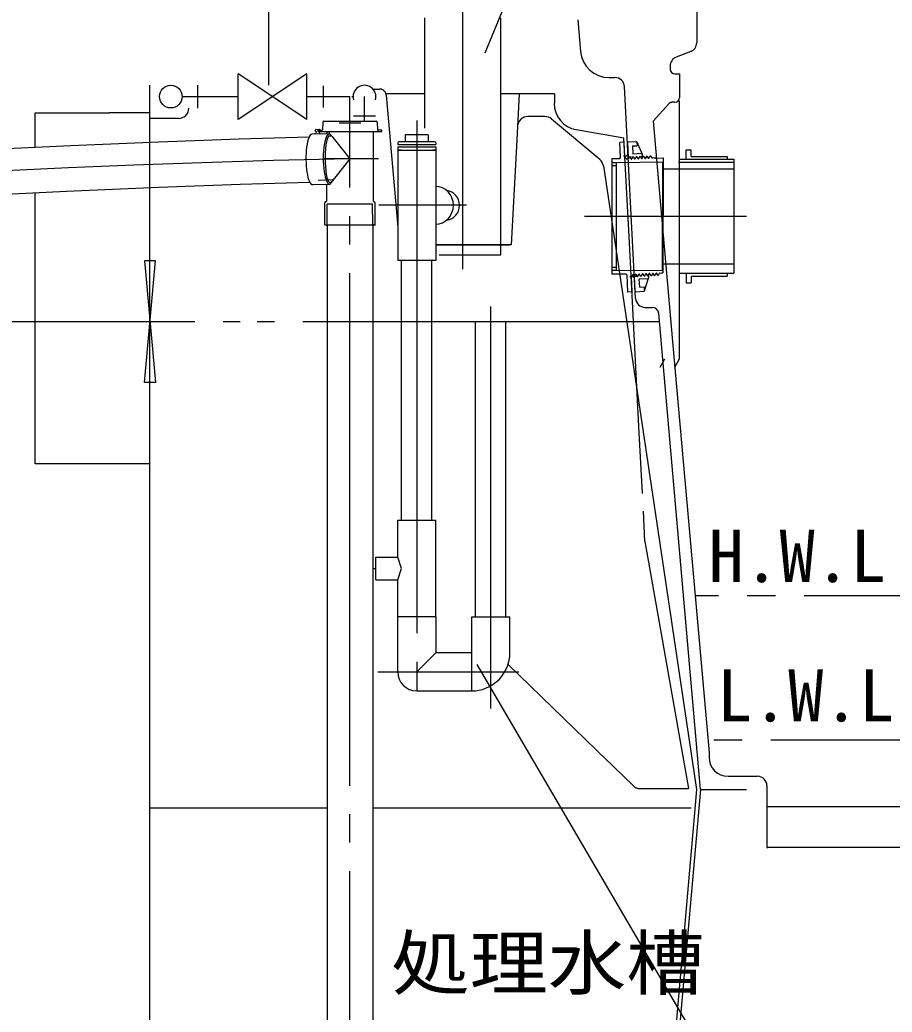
# Model space of a CAD drawing. Units: millimetres, scale not verified. Extents: x -8093 to 8093, y -5792 to 5792.
# Drawn here: x -5428 to -4509, y -2634 to -1588 of the extents above; entities that cross this region are included whole.
import ezdxf
from ezdxf.enums import TextEntityAlignment as Align

# ---------------------------------------------------------------- set-up
doc = ezdxf.new("R2010")
doc.units = ezdxf.units.MM
doc.header["$LTSCALE"] = 30
for name, pattern in [('CHAIN1', [8, 5, -1, 1, -1]), ('LONG_CHAIN', [21, 18, -1, 1, -1]), ('LONG_DASHED2', [13, 12, -1]), ('LONG_DOUBLE_CHAIN', [21.8, 18, -1, 0.6, -0.6, 0.6, -1])]:
    doc.linetypes.add(name, pattern=pattern)
doc.layers.add('0-1_00クル-フ-0躯体', color=3, linetype='Continuous', lineweight=25)
doc.styles.add('ＭＳ ゴシック', font='')
doc.styles.get('ＭＳ ゴシック').set_extended_font_data('MS Gothic')

msp = doc.modelspace()

# ---------------------------------------------------------------- linework, layer by layer
at = {"layer": '0-1_00クル-フ-0躯体', "color": 4}
for p, q in [((-4937.51, -1623.13), (-4754.56, -1176.96)), ((-4946.35, -2267.39), (-4644.96, -2782.18))]:
    msp.add_line(p, q, dxfattribs=at)
at = {"layer": '0-1_00クル-フ-0躯体', "linetype": 'LONG_CHAIN'}
for p, q in [((-5165.75, -1249.23), (-5165.75, -1657.23)), ((-4961.35, -1562.84), (-4961.35, -1850.96)), ((-5079.99, -3025.11), (-5079.99, -1695.13)), ((-5009.68, -1694.54), (-5009.68, -1721.23)), ((-5009.68, -1694.54), (-5009.68, -2313.92)), ((-5049.99, -1734.63), (-5107.36, -1734.63)), ((-4832.76, -1795.23), (-4662.16, -1795.23)), ((-4931.68, -2313.92), (-4931.68, -1890.18)), ((-5050.58, -2275.23), (-4902.17, -2275.23))]:
    msp.add_line(p, q, dxfattribs=at)
at = {"layer": '0-1_00クル-フ-0躯体'}
for p, q in [((-5001.35, -1586.23), (-5001.35, -1666.23)), ((-4921.35, -1586.23), (-4921.35, -1666.23)), ((-4839.95, -1588.36), (-4837.02, -1621.85)), ((-4721.01, -1621.72), (-4736.32, -1627.74)), ((-4742.66, -1637.05), (-4742.66, -1640.23)), ((-5197.97, -1693.22), (-5197.97, -1645.25)), ((-5125.51, -1645.25), (-5197.97, -1693.22)), ((-5125.51, -1693.22), (-5197.97, -1645.25)), ((-5125.51, -1693.22), (-5125.51, -1645.25)), ((-4807.13, -1649.23), (-4800.75, -1649.23)), ((-5290.75, -3091.24), (-5290.75, -1657.23)), ((-5240.76, -1657.24), (-5240.76, -1681.23)), ((-5240.76, -1657.59), (-5240.76, -1680.88)), ((-5107.98, -1680.73), (-5107.98, -1657.74)), ((-4779.07, -1881.76), (-4790.76, -1658.71)), ((-5256.75, -1669.23), (-5197.97, -1669.23)), ((-5161.74, -1669.23), (-5161.74, -1669.23)), ((-5161.74, -1669.23), (-5161.74, -1669.23)), ((-5125.51, -1669.23), (-5079.99, -1669.23)), ((-5079.99, -1695.13), (-5079.99, -1669.23)), ((-5077.9, -1669.23), (-5076.67, -1669.23)), ((-5064.68, -1695.13), (-5064.68, -1669.23)), ((-5001.35, -1666.23), (-5042.12, -1666.23)), ((-5041.85, -1667.62), (-5029.68, -1806.75)), ((-4864.67, -1666.23), (-4921.35, -1666.23)), ((-4921.35, -1666.23), (-4921.35, -1825.23)), ((-4901.72, -1666.23), (-4904.6, -1721.27)), ((-4864.67, -1666.23), (-4864.67, -1676.23)), ((-4732.66, -1945.34), (-4732.66, -1673.55)), ((-5411.59, -1686.23), (-5333.79, -1686.23)), ((-5411.59, -1722.81), (-5411.59, -1686.23)), ((-5290.75, -1686.23), (-5333.79, -1686.23)), ((-5260.75, -1692.23), (-5290.75, -1692.23)), ((-5076.17, -1689.34), (-5053.19, -1689.34)), ((-4874.66, -1690.23), (-4892.53, -1690.23)), ((-4816.75, -1735.47), (-4867.59, -1692.81)), ((-5108.55, -1696.08), (-5108.97, -1704.16)), ((-5107.55, -1695.13), (-5052.44, -1695.13)), ((-5068.5, -1697.22), (-5091.49, -1697.22)), ((-5051.44, -1696.08), (-5051.02, -1704.16)), ((-4841.53, -1703.81), (-4791.42, -1712.64)), ((-5101.94, -1708.42), (-5119.92, -1708.79)), ((-5116.62, -1708.22), (-5116.61, -1708.72)), ((-5113.5, -1704.63), (-5109.47, -1704.63)), ((-5113.5, -1706.13), (-5113.5, -1704.63)), ((-5113.5, -1706.13), (-5046.49, -1706.13)), ((-5111.12, -1708.11), (-5111.11, -1708.61)), ((-5101.94, -1706.13), (-5101.94, -1708.8)), ((-5098.98, -1710.79), (-5101.6, -1710.85)), ((-5055.49, -1706.13), (-5055.49, -1779.13)), ((-5046.49, -1704.63), (-5050.52, -1704.63)), ((-5046.49, -1706.13), (-5046.49, -1704.63)), ((-5021.68, -1709.45), (-5021.68, -1716.88)), ((-4997.68, -1709.45), (-5021.68, -1709.45)), ((-4997.68, -1709.45), (-4997.68, -1716.88)), ((-5029.68, -1718.02), (-5029.68, -1719.73)), ((-5029.68, -1719.73), (-4989.68, -1719.73)), ((-5029.68, -1722.23), (-4989.68, -1722.23)), ((-5029.68, -1722.23), (-5029.68, -1725.43)), ((-4990.82, -1716.88), (-5028.54, -1716.88)), ((-4989.68, -1718.02), (-4989.68, -1719.73)), ((-4989.68, -1722.23), (-4989.68, -1725.43)), ((-4904.6, -1721.27), (-4910.05, -1825.23)), ((-4791.15, -1717.16), (-4795.64, -1717.39)), ((-4790.32, -1733.11), (-4791.15, -1717.16)), ((-4787.63, -1717.48), (-4786.83, -1732.93)), ((-4787.15, -1716.96), (-4778.67, -1716.52)), ((-4782.43, -1721.22), (-4777.43, -1720.96)), ((-4782.43, -1721.22), (-4781.99, -1729.71)), ((-4777.79, -1716.94), (-4772.09, -1729.73)), ((-4777.62, -1717.32), (-4777.43, -1720.96)), ((-5029.68, -1725.43), (-5026.18, -1725.43)), ((-5029.68, -1725.73), (-4989.68, -1725.73)), ((-5029.68, -1725.73), (-5029.68, -1841.73)), ((-5026.18, -1725.73), (-5026.18, -1725.43)), ((-4993.18, -1725.43), (-4989.68, -1725.43)), ((-4993.18, -1725.73), (-4993.18, -1725.43)), ((-4989.68, -1725.73), (-4989.68, -1841.73)), ((-4804.09, -1734.54), (-4804.18, -1855.95)), ((-4804.09, -1734.54), (-4795.76, -1734.55)), ((-4791.94, -1731.73), (-4788.98, -1731.63)), ((-4787.89, -1735.31), (-4790.32, -1733.11)), ((-4783.63, -1732.77), (-4786.83, -1732.93)), ((-4785.76, -1733.17), (-4786.59, -1735)), ((-4784.87, -1733.13), (-4783.86, -1734.86)), ((-4782.14, -1732.99), (-4782.97, -1734.81)), ((-4773, -1729.24), (-4781.99, -1729.71)), ((-4781.25, -1732.94), (-4780.23, -1734.67)), ((-4778.51, -1732.8), (-4779.35, -1734.63)), ((-4777.63, -1732.75), (-4776.61, -1734.48)), ((-4774.89, -1732.61), (-4775.72, -1734.44)), ((-4774, -1732.57), (-4772.98, -1734.3)), ((-4771.85, -1732.19), (-4772.78, -1732.23)), ((-4771.26, -1732.42), (-4772.1, -1734.25)), ((-4771.95, -1730.19), (-4771.79, -1733.38)), ((-4770.38, -1732.38), (-4769.36, -1734.11)), ((-4767.64, -1732.24), (-4768.47, -1734.06)), ((-4766.75, -1732.19), (-4765.74, -1733.92)), ((-4764.02, -1732.05), (-4764.85, -1733.88)), ((-4763.13, -1732), (-4762.11, -1733.74)), ((-4758.03, -1733.79), (-4761.59, -1733.98)), ((-4759.84, -1733.89), (-4758.03, -1733.79)), ((-4758.03, -1733.79), (-4758.02, -1733.99)), ((-4758.02, -1733.99), (-4750.08, -1733.58)), ((-4758.02, -1733.99), (-4756.42, -1733.91)), ((-4750.09, -1733.58), (-4750.18, -1854.71)), ((-4725.66, -1735.23), (-4725.66, -1725.23)), ((-4725.66, -1725.23), (-4720.66, -1725.23)), ((-4720.66, -1732.23), (-4720.66, -1725.23)), ((-4720.66, -1732.23), (-4682.66, -1732.23)), ((-4682.66, -1732.23), (-4682.66, -1735.23)), ((-4812.94, -1742.27), (-4714.76, -2399.23)), ((-4804.1, -1738.47), (-4799.6, -1738.47)), ((-4804.1, -1741.74), (-4799.6, -1741.75)), ((-4799.6, -1738.47), (-4799.68, -1852.02)), ((-4799.6, -1738.47), (-4750.09, -1738.01)), ((-4750.79, -1738.01), (-4750.88, -1852.55)), ((-4750.1, -1745.23), (-4675.66, -1745.23)), ((-4733.71, -1738.23), (-4732.66, -1738.23)), ((-4732.66, -1735.23), (-4675.66, -1735.23)), ((-4732.66, -1738.23), (-4675.66, -1738.23)), ((-4675.66, -1735.23), (-4675.66, -1855.23)), ((-5101.71, -1761.73), (-5119.48, -1762.09)), ((-5104.49, -1779.13), (-5104.49, -1762.81)), ((-5100.08, -1759.7), (-5101.6, -1759.73)), ((-5411.59, -2056.23), (-5411.59, -1770.81)), ((-5106.64, -1804.33), (-5106.64, -1781.13)), ((-5105.49, -1780.13), (-5105.64, -1780.13)), ((-5054.34, -1780.13), (-5054.49, -1780.13)), ((-5053.34, -1804.33), (-5053.34, -1781.13)), ((-5053.64, -1804.63), (-5106.34, -1804.63)), ((-5103.99, -1804.63), (-5103.99, -3010.37)), ((-5055.99, -1804.63), (-5055.99, -3010.37)), ((-4910.05, -1825.23), (-4989.68, -1825.23)), ((-4989.68, -1825.23), (-4911.95, -1825.23)), ((-5296.43, -1970.23), (-5285.06, -1842.23)), ((-4989.68, -1841.73), (-5029.68, -1841.73)), ((-5025.68, -2115.23), (-5025.68, -1841.73)), ((-4993.68, -2115.23), (-4993.68, -1841.73)), ((-4804.18, -1848.75), (-4799.68, -1848.75)), ((-4750.17, -1845.23), (-4675.66, -1845.23)), ((-4804.18, -1852.02), (-4799.68, -1852.02)), ((-4804.18, -1855.95), (-4789.49, -1855.96)), ((-4799.68, -1852.02), (-4750.88, -1852.55)), ((-4789.49, -1855.96), (-4788.43, -1856.9)), ((-4788.43, -1856.9), (-4787.49, -1875.18)), ((-4785.29, -1858.73), (-4782.1, -1858.84)), ((-4781.62, -1856.56), (-4783.82, -1859)), ((-4783.81, -1859.15), (-4783, -1874.95)), ((-4781.62, -1856.56), (-4778.93, -1856.42)), ((-4777.13, -1858.65), (-4780.33, -1858.82)), ((-4779.53, -1874.27), (-4780.33, -1858.82)), ((-4780.2, -1858.54), (-4779.36, -1856.72)), ((-4777.47, -1858.38), (-4778.48, -1856.67)), ((-4776.59, -1858.33), (-4775.75, -1856.5)), ((-4773.85, -1858.19), (-4774.87, -1856.46)), ((-4772.96, -1858.14), (-4772.13, -1856.32)), ((-4770.23, -1858), (-4771.24, -1856.27)), ((-4769.69, -1873.79), (-4765.33, -1860.49)), ((-4769.34, -1857.95), (-4768.51, -1856.13)), ((-4766.6, -1857.81), (-4767.62, -1856.08)), ((-4765.35, -1858.02), (-4766.27, -1858.07)), ((-4765.72, -1857.77), (-4764.88, -1855.94)), ((-4765.24, -1860.02), (-4765.41, -1856.82)), ((-4762.98, -1857.63), (-4764, -1855.9)), ((-4762.09, -1857.58), (-4761.26, -1855.75)), ((-4759.35, -1857.44), (-4760.37, -1855.71)), ((-4758.47, -1857.39), (-4757.63, -1855.57)), ((-4755.73, -1857.25), (-4756.75, -1855.52)), ((-4754.84, -1857.21), (-4754.01, -1855.38)), ((-4753.58, -1855.09), (-4751.77, -1854.99)), ((-4751.78, -1854.79), (-4750.18, -1854.71)), ((-4751.77, -1854.99), (-4751.78, -1854.79)), ((-4750.18, -1853.25), (-4750.88, -1852.55)), ((-4732.66, -1855.23), (-4675.66, -1855.23)), ((-4725.66, -1855.23), (-4725.66, -1865.23)), ((-4720.66, -1858.23), (-4682.66, -1858.23)), ((-4720.66, -1858.23), (-4720.66, -1865.23)), ((-4682.66, -1855.23), (-4682.66, -1858.23)), ((-4766.19, -1861.07), (-4775.18, -1861.53)), ((-4774.74, -1870.02), (-4775.18, -1861.53)), ((-4774.74, -1870.02), (-4769.75, -1869.76)), ((-4769.56, -1873.4), (-4769.75, -1869.76)), ((-4725.66, -1865.23), (-4720.66, -1865.23)), ((-4783, -1874.95), (-4787.49, -1875.18)), ((-4779, -1874.75), (-4770.51, -1874.31)), ((-4769.09, -1891.23), (-4761.6, -1891.23)), ((-4710.75, -2399.23), (-4754.63, -1897.62)), ((-4947.68, -1906.23), (-4915.68, -1906.23)), ((-4947.68, -2217.23), (-4947.68, -1906.23)), ((-4915.68, -2217.23), (-4915.68, -1906.23)), ((-4753.16, -1954.26), (-4748.18, -1945.34)), ((-4737.64, -1954.26), (-4732.66, -1945.34)), ((-5285.06, -1970.23), (-5296.43, -1970.23)), ((-5290.75, -2056.23), (-5411.59, -2056.23)), ((-5029.68, -2115.23), (-4989.68, -2115.23)), ((-5029.68, -2154.23), (-5029.68, -2115.23)), ((-4989.68, -2217.23), (-4989.68, -2115.23)), ((-5052.68, -2154.23), (-5029.68, -2154.23)), ((-5052.68, -2178.23), (-5052.68, -2154.23)), ((-5055.99, -2166.23), (-5052.68, -2166.23)), ((-5052.68, -2178.23), (-5029.68, -2178.23)), ((-4989.68, -2217.23), (-5029.68, -2217.23)), ((-4989.68, -2217.23), (-5029.68, -2217.23)), ((-5029.68, -2275.23), (-5029.68, -2217.23)), ((-4989.68, -2217.23), (-4989.68, -2255.23)), ((-4951.68, -2217.23), (-4911.68, -2217.23)), ((-4951.68, -2295.23), (-4951.68, -2217.23)), ((-4911.68, -2259.23), (-4911.68, -2217.23)), ((-5009.68, -2275.23), (-4989.68, -2255.23)), ((-5009.68, -2295.23), (-4951.68, -2295.23)), ((-4681.66, -2385.23), (-4650.66, -2385.23)), ((-4710.75, -2399.23), (-4758.27, -2942.49)), ((-4714.76, -2399.23), (-4716.18, -2415.53)), ((-4710.75, -2399.23), (-4662.21, -2399.23)), ((-5290.75, -2418.44), (-5103.99, -2418.44)), ((-5055.99, -2418.44), (-4720.45, -2418.44)), ((-4716.18, -2415.53), (-4763.14, -2952.29)), ((-4300.66, -2417.23), (-4640.66, -2417.23)), ((-4301.66, -2460.23), (-4639.66, -2460.23))]:
    msp.add_line(p, q, dxfattribs=at)
at = {"layer": '0-1_00クル-フ-0躯体', "linetype": 'LONG_DASHED2'}
for p, q in [((-5055.75, -1661.23), (-5048.83, -1661.23)), ((-5001.35, -1666.23), (-5001.35, -1702.61)), ((-5104.49, -1706.13), (-5104.49, -1707.5)), ((-4785.63, -1823.23), (-4791.41, -1712.99)), ((-5097.93, -1757.06), (-5113.54, -1757.43)), ((-5104.13, -1803.64), (-5103.89, -1782.63)), ((-4957.14, -1783.73), (-5049.68, -1783.73)), ((-4921.35, -1825.23), (-4921.35, -1836.23)), ((-4775.15, -2023.23), (-4785.63, -1823.23)), ((-4921.35, -1836.23), (-4986.02, -1836.23)), ((-4771.79, -2087.23), (-4775.15, -2023.23)), ((-4769.14, -2137.77), (-4770.81, -2105.91)), ((-4769.14, -2137.77), (-4754.07, -2223.23)), ((-4754.07, -2223.23), (-4723.22, -2398.23)), ((-4808.72, -2368.87), (-4913.42, -2267.43)), ((-4812.19, -2365.5), (-4781.32, -2395.41)), ((-4774.36, -2398.23), (-4723.22, -2398.23))]:
    msp.add_line(p, q, dxfattribs=at)
at = {"layer": '0-1_00クル-フ-0躯体', "linetype": 'LONG_DOUBLE_CHAIN'}
msp.add_line((-6437.62, -1906.23), (-4753.88, -1906.23), dxfattribs=at)
at = {"layer": '0-1_00クル-フ-0躯体', "linetype": 'CHAIN1'}
for p, q in [((-4211.53, -2195.23), (-4716.3, -2195.23)), ((-4246.66, -2347.23), (-4702.82, -2347.23))]:
    msp.add_line(p, q, dxfattribs=at)
at = {"layer": '0-1_00クル-フ-0躯体'}
for points in [[(-4713.66, -1579.23), (-4714.66, -1579.23), (-4714.66, -1612.42)], [(-4737.66, -1645.23), (-4732.66, -1645.23), (-4732.66, -1670.23)], [(-4742.83, -1675.84), (-4742.93, -1675.89), (-4743.03, -1675.95), (-4743.13, -1676), (-4743.21, -1676.05), (-4743.3, -1676.1), (-4743.37, -1676.16), (-4743.44, -1676.21), (-4743.51, -1676.26), (-4743.58, -1676.31), (-4743.64, -1676.36), (-4743.7, -1676.42), (-4743.76, -1676.47), (-4743.82, -1676.53), (-4743.87, -1676.58), (-4743.92, -1676.64), (-4743.97, -1676.69), (-4744.01, -1676.73), (-4744.05, -1676.77), (-4744.15, -1676.89), (-4760.66, -1695.23), (-4737.6, -1955.14)], [(-4737.66, -1675.23), (-4740.44, -1675.23), (-4740.5, -1675.23), (-4740.53, -1675.23), (-4740.56, -1675.23), (-4740.59, -1675.23), (-4740.63, -1675.23), (-4740.67, -1675.23), (-4740.72, -1675.23), (-4740.76, -1675.24), (-4740.81, -1675.24), (-4740.86, -1675.24), (-4740.91, -1675.25), (-4740.95, -1675.25), (-4741.01, -1675.26), (-4741.06, -1675.26), (-4741.12, -1675.27), (-4741.18, -1675.28), (-4741.24, -1675.29), (-4741.32, -1675.31), (-4741.39, -1675.32), (-4741.47, -1675.34), (-4741.55, -1675.36), (-4741.63, -1675.38), (-4741.71, -1675.4), (-4741.78, -1675.41), (-4741.85, -1675.43), (-4741.92, -1675.45), (-4741.98, -1675.47), (-4742.04, -1675.49), (-4742.1, -1675.51), (-4742.16, -1675.53), (-4742.22, -1675.56), (-4742.29, -1675.58), (-4742.36, -1675.62), (-4742.45, -1675.66), (-4742.54, -1675.7), (-4742.63, -1675.74), (-4742.73, -1675.79), (-4742.83, -1675.84)], [(-5303.59, -1686.23), (-5305.59, -1686.23), (-5307.48, -1686.23)], [(-5115.71, -1703.7), (-5116.69, -1704.73), (-5116.67, -1705.72)], [(-5115.71, -1703.7), (-5112.22, -1703.63), (-5111.2, -1704.61)], [(-5866.2, -1743.93), (-5772.89, -1739.8), (-5674.35, -1735.14), (-5573.24, -1730.22), (-5472.25, -1725.33), (-5374.04, -1720.73), (-5281.29, -1716.71), (-5196.69, -1713.54), (-5122.91, -1711.5)], [(-5098.98, -1710.79), (-5079.99, -1734.63), (-5101.71, -1761.73)], [(-4795.76, -1734.55), (-4794.81, -1733.5), (-4795.64, -1717.39)], [(-5989.74, -1797.16), (-5854.97, -1791.29), (-5725.23, -1785.32), (-5601.78, -1779.46), (-5485.85, -1773.94), (-5378.7, -1768.96), (-5281.56, -1764.76), (-5195.68, -1761.53), (-5122.31, -1759.5)], [(-5285.06, -1842.23), (-5296.43, -1842.23), (-5285.06, -1970.23)], [(-4737.6, -1955.14), (-4701.66, -2360.23), (-4701.66, -2365.23)], [(-5029.68, -2217.23), (-5029.68, -2178.23), (-5025.68, -2166.23), (-5029.68, -2154.23)], [(-4951.68, -2295.23), (-4951.68, -2255.23), (-4989.68, -2255.23)], [(-4640.66, -2395.23), (-4640.66, -2460.23), (-4639.66, -2460.23)]]:
    msp.add_lwpolyline(points, dxfattribs=at)
at = {"layer": '0-1_00クル-フ-0躯体', "linetype": 'LONG_CHAIN'}
msp.add_lwpolyline([(-5079.99, -1734.63), (-5160.42, -1736.54), (-5236.09, -1738.84), (-5307.82, -1741.46), (-5376.43, -1744.33), (-5442.73, -1747.38), (-5507.54, -1750.56), (-5571.67, -1753.79), (-5635.94, -1757.01), (-5701.13, -1760.17), (-5767.88, -1763.29), (-5836.76, -1766.41), (-5908.37, -1769.57), (-5983.32, -1772.81), (-6062.19, -1776.17), (-6145.57, -1779.69), (-6234.05, -1783.41)], dxfattribs=at)
at = {"layer": '0-1_00クル-フ-0躯体', "linetype": 'LONG_DASHED2'}
msp.add_lwpolyline([(-5055.86, -1803.64), (-5056.09, -1782.63), (-5103.89, -1782.63)], dxfattribs=at)
at = {"layer": '0-1_00クル-フ-0躯体'}
msp.add_circle((-5268.75, -1669.23), 11.99, dxfattribs=at)
for centre, radius, start, end in [((-4724.66, -1612.42), 10, 291.448, 0), ((-4807.13, -1619.23), 30, 185, 270), ((-4732.66, -1637.05), 10, 111.448, 180), ((-4737.66, -1640.23), 5, 180, 270), ((-4800.75, -1659.23), 10, 3, 90), ((-5064.68, -1669.23), 11.99, 343.40184, 196.59816), ((-4737.66, -1670.23), 5, 270, 0), ((-5260.75, -1681.23), 11, 270, 0), ((-4836.67, -1676.23), 28.19, 180, 260), ((-4892.53, -1701.23), 11, 90, 174.784), ((-4874.66, -1701.23), 11, 50, 90), ((-5107.55, -1696.13), 1, 90, 177), ((-5052.44, -1696.13), 1, 3, 90), ((-4892.53, -1701.23), 11, 174.784, 177), ((-5116.65, -1706.97), 1.25, 271.17, 91.17), ((-5111.15, -1706.86), 1.25, 162.85414, 271.17), ((-5109.47, -1704.13), 0.5, 270, 357), ((-5105.49, -1707.5), 1, 271.17, 0), ((-5050.52, -1704.13), 0.5, 183, 270), ((-5028.54, -1718.02), 1.14, 90, 180), ((-4990.82, -1718.02), 1.14, 0, 90), ((-4787.13, -1717.45), 0.5, 92.9578, 182.9578), ((-4778.62, -1717.54), 1.02, 12.39462, 92.41135), ((-4789.05, -1729.63), 2, 272, 3), ((-4787.05, -1734.79), 0.5, 210.4578, 335.4578), ((-4785.3, -1733.38), 0.5, 30.4578, 155.4578), ((-4783.42, -1734.61), 0.5, 210.4578, 335.4578), ((-4781.68, -1733.19), 0.5, 30.4578, 155.4578), ((-4779.8, -1734.42), 0.5, 210.4578, 335.4578), ((-4778.06, -1733.01), 0.5, 30.4578, 155.4578), ((-4776.18, -1734.23), 0.5, 210.4578, 335.4578), ((-4774.43, -1732.82), 0.5, 30.4578, 155.4578), ((-4772.95, -1730.24), 1, 2.9578, 92.9578), ((-4772.55, -1734.04), 0.5, 210.4578, 335.4578), ((-4770.81, -1732.63), 0.5, 30.4578, 155.4578), ((-4768.93, -1733.86), 0.5, 210.4578, 335.4578), ((-4767.19, -1732.45), 0.5, 30.4578, 155.4578), ((-4765.31, -1733.67), 0.5, 210.4578, 335.4578), ((-4763.56, -1732.26), 0.5, 30.4578, 155.4578), ((-4761.68, -1733.48), 0.5, 210.4578, 280.62797), ((-4823.82, -1743.89), 11, 8.5, 50), ((-5105.49, -1762.81), 1, 0, 91.17), ((-5105.64, -1781.13), 1, 90, 180), ((-5105.49, -1779.13), 1, 270, 0), ((-5054.49, -1779.13), 1, 180, 270), ((-5054.34, -1781.13), 1, 0, 90), ((-5106.34, -1804.33), 0.3, 180, 270), ((-5053.64, -1804.33), 0.3, 270, 0), ((-4782.17, -1860.84), 2, 3, 88), ((-4780.65, -1858.34), 0.5, 272.9578, 335.4578), ((-4778.91, -1856.92), 0.5, 30.4578, 155.4578), ((-4777.04, -1858.12), 0.5, 210.4578, 335.4578), ((-4775.3, -1856.71), 0.5, 30.4578, 155.4578), ((-4773.42, -1857.93), 0.5, 210.4578, 335.4578), ((-4771.67, -1856.52), 0.5, 30.4578, 155.4578), ((-4769.79, -1857.75), 0.5, 210.4578, 335.4578), ((-4768.05, -1856.34), 0.5, 30.4578, 155.4578), ((-4766.17, -1857.56), 0.5, 210.4578, 335.4578), ((-4766.24, -1860.07), 1, 272.9578, 2.9578), ((-4764.43, -1856.15), 0.5, 30.4578, 155.4578), ((-4762.55, -1857.37), 0.5, 210.4578, 335.4578), ((-4760.8, -1855.96), 0.5, 30.4578, 155.4578), ((-4758.92, -1857.19), 0.5, 210.4578, 335.4578), ((-4757.18, -1855.77), 0.5, 30.4578, 155.4578), ((-4755.3, -1857), 0.5, 210.4578, 335.4578), ((-4753.56, -1855.59), 0.5, 92.9578, 155.4578), ((-4779.03, -1874.25), 0.5, 182.9578, 272.9578), ((-4770.58, -1873.28), 1.02, 273.50425, 353.52098), ((-4769.09, -1881.23), 10, 183, 270), ((-4761.6, -1898.23), 7, 5, 90), ((-4951.68, -2255.01), 40.22, 270, 353.97442), ((-5009.68, -2275.23), 20, 180, 270), ((-4681.66, -2365.23), 20, 180, 270), ((-4650.66, -2395.23), 10, 0, 90)]:
    msp.add_arc(centre, radius, start, end, dxfattribs=at)
at = {"layer": '0-1_00クル-フ-0躯体', "linetype": 'LONG_DASHED2'}
for centre, radius, start, end in [((-5048.83, -1668.23), 7, 8.213, 90), ((-5048.83, -1668.23), 7, 5, 8.213), ((-5105.13, -1803.63), 1, 270, 359.349), ((-5054.86, -1803.63), 1, 180.651, 270), ((-4774.36, -2388.23), 10, 225.907, 270)]:
    msp.add_arc(centre, radius, start, end, dxfattribs=at)
at = {"layer": '0-1_00クル-フ-0躯体'}
for centre, major_axis, ratio, start_param, end_param in [((-5119.8, -1735.49), (-0.35, 26.5), 0.25, 6.2831853, 9.424778), ((-5101.58, -1735.3), (-0.35, 26.5), 0.25, 5.9496904, 9.3528245), ((-5101.58, -1735.3), (-0.32, 24.5), 0.188776, 6.2177626, 9.3296118), ((-4989.84, -1783.73), (0, 19.99), 0.94, 3.150273, 6.2745049), ((-4979.58, -1783.73), (0, 15.66), 0.96, 3.2425602, 6.1822177)]:
    msp.add_ellipse(centre, major_axis=major_axis, ratio=ratio, start_param=start_param, end_param=end_param, dxfattribs=at)

# ---------------------------------------------------------------- texts
at = {"layer": '0-1_00クル-フ-0躯体', "color": 4, "style": 'ＭＳ ゴシック'}
for s, p in [('H.W.L', (-4702.34, -2197.07)), ('L.W.L', (-4693.23, -2343.87))]:
    msp.add_text(s, height=54.99, dxfattribs=at).set_placement(p, align=Align.BOTTOM_LEFT)
at = {"layer": '0-1_00クル-フ-0躯体', "color": 4, "style": 'ＭＳ ゴシック', "width": 1.1}
msp.add_text('処理水槽', height=54.99, dxfattribs=at).set_placement((-5036.46, -2625.83), align=Align.BOTTOM_LEFT)

doc.saveas('drawing.dxf')
